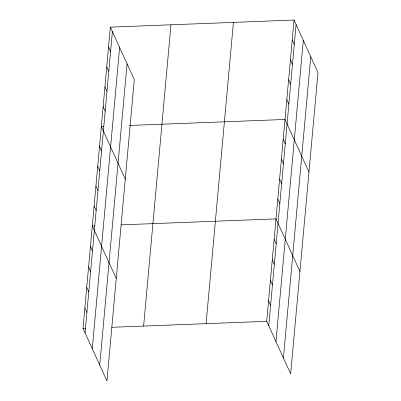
<?xml version="1.0" encoding="UTF-8"?>
<svg xmlns="http://www.w3.org/2000/svg" width="401" height="401" viewBox="0 0 401 401"><rect width="100%" height="100%" fill="white"/><g stroke="black" fill="none" stroke-linecap="round" stroke-linejoin="round"><path stroke-width="0.6" d="M110.35 27.133L134.3 79.684L106.962 380.95L83.012 328.399L110.35 27.133L294.038 20.05L317.988 72.601L290.65 373.867L266.7 321.316L294.038 20.05M85.057 332.89L112.395 31.624M92.285 348.75L119.623 47.483M99.734 365.09L127.072 63.824M143.628 326.063L170.966 24.797M206.084 323.652L233.422 22.386M268.75 325.807L296.083 24.541M275.978 341.667L303.311 40.401M283.422 358.008L310.76 56.741M103.779 126.455L101.328 126.551L125.277 179.102M129.493 125.463L285.016 119.468L308.965 172.019M94.756 225.873L92.305 225.969L116.255 278.52M121.087 224.861L275.998 218.886L299.948 271.437M83.012 328.399L85.463 328.304M111.789 327.291L266.7 321.316M292.234 39.935L294.279 44.426M290.429 59.819L292.479 64.305M288.625 79.699L290.675 84.19M286.82 99.583L288.87 104.075M283.216 139.353L285.261 143.844M281.412 159.237L283.457 163.723M279.607 179.117L281.652 183.608M277.803 199.001L279.848 203.492M274.139 239.372L276.184 243.863M272.279 259.858L274.324 264.349M270.419 280.344L272.464 284.835M268.56 300.83L270.61 305.321M108.546 47.017L110.591 51.508M106.741 66.902L108.786 71.388M104.937 86.781L106.982 91.273M103.132 106.666L105.177 111.157M99.523 146.435L101.568 150.926M97.719 166.32L99.764 170.811M95.914 186.204L97.959 190.691M94.11 206.084L96.16 210.575M90.446 246.455L92.496 250.946M88.591 266.941L90.636 271.432M86.731 287.427L88.776 291.918M84.872 307.913L86.917 312.404"/></g></svg>
